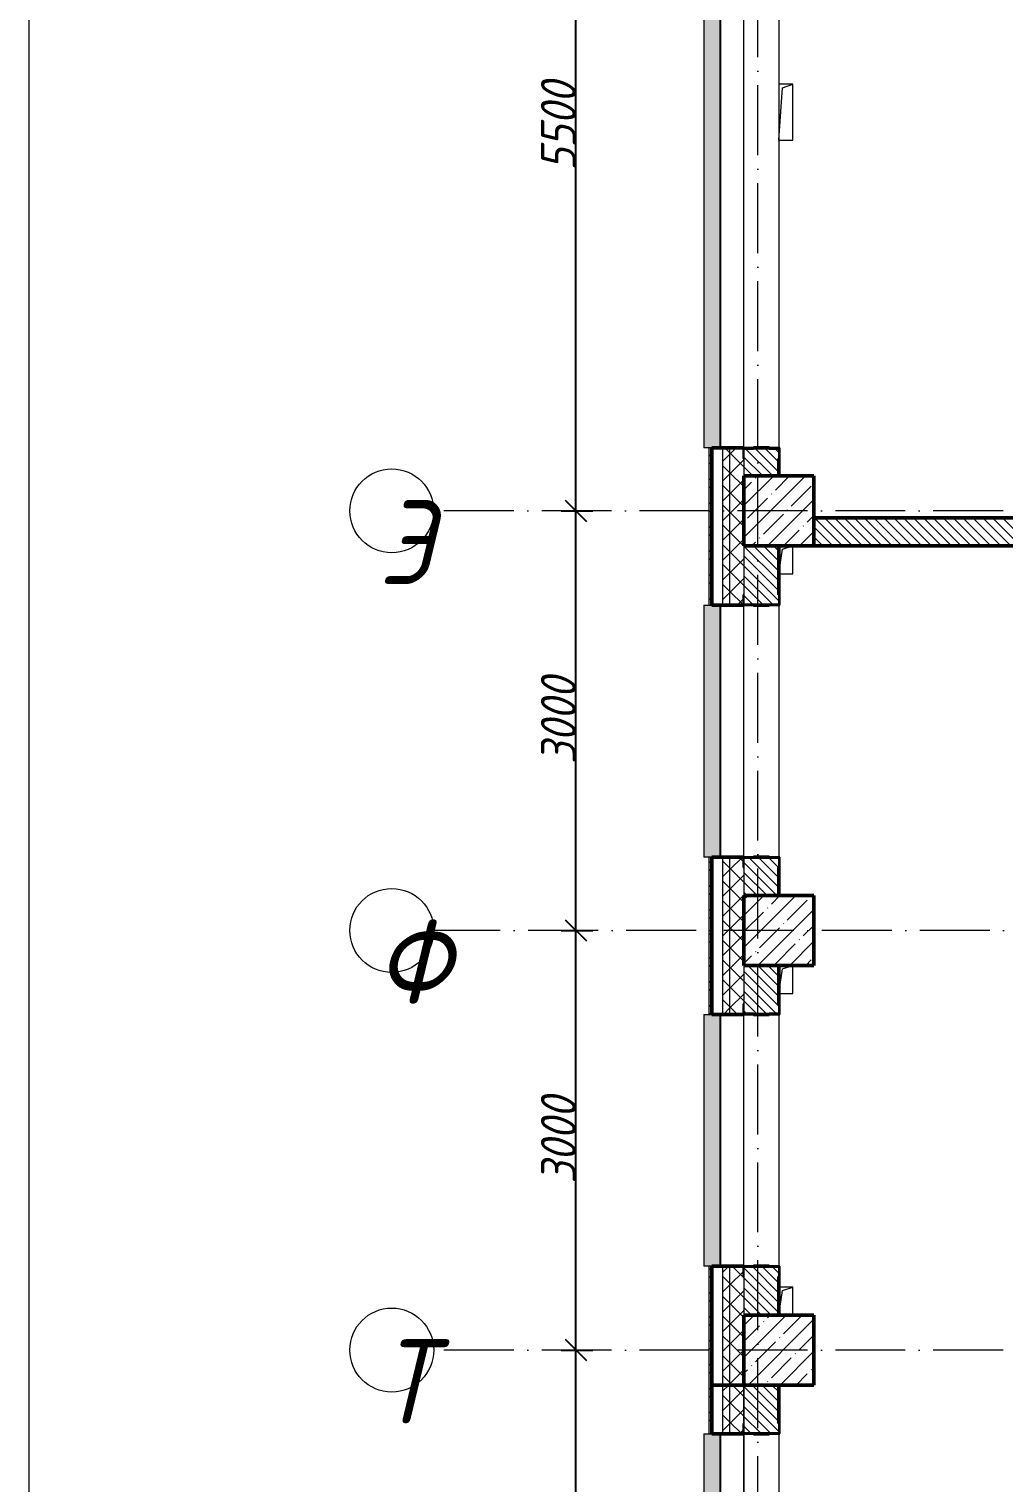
# Model space of a CAD drawing. Header units: millimetres. Extents: x -606178 to 312196, y -19338 to 632709.
# Drawn here: x -272464 to -265492, y 483325 to 493720 of the extents above; entities that cross this region are included whole.
import ezdxf

# ---------------------------------------------------------------- set-up
doc = ezdxf.new("R2010")
doc.units = ezdxf.units.MM
doc.linetypes.add('50_200_ШТРИХ_1Т_ш5_п1_п1_', pattern=[700, 500, -100, 0, -100])
for name, color, linetype, lineweight in [('A-____-____-DIMS', 7, 'Continuous', 9), ('A-GENM-____-MCUT', 7, 'Continuous', 25), ('A-GENM-____-OTLN', 7, 'Continuous', 9), ('A-GENM-____-OTLN-1', 7, 'Continuous', 25), ('A-GLAZ-____-OTLN', 7, 'Continuous', 9), ('A-WALL-____-MCUT-2', 7, 'Continuous', 50), ('A-WALL-____-MCUT-3', 7, 'Continuous', 9), ('A-WALL-____-OTLN', 7, 'Continuous', 9), ('A-WALL-____-PATT-1', 7, 'Continuous', 9), ('A-WALL-FNSH-MCUT-1', 7, 'Continuous', 9), ('S-COLS-____-MCUT', 7, 'Continuous', 50), ('S-COLS-____-OTLN', 7, 'Continuous', 9), ('S-GRID-____-IDEN', 7, 'Continuous', 9), ('S-GRID-____-OTLN-1', 7, '50_200_ШТРИХ_1Т_ш5_п1_п1_', 9)]:
    doc.layers.add(name, color=color, linetype=linetype, lineweight=lineweight)
doc.layers.add('A-GLAZ-____-OTLN-1', color=7, linetype='Continuous', lineweight=9, true_color=0xc0c0c0)
doc.styles.add('ISOCPEUR_I', font='isocpeui.ttf', dxfattribs={"width": 0.9, "height": 2.5})
doc.styles.add('ISOCPEUR_I_9', font='isocpeui.ttf', dxfattribs={"width": 0.9, "height": 250})
doc.dimstyles.new('ISO-2_5_0_9К_БОЛЬШОЙ_ОСИ', dxfattribs={"dimscale": 304.8, "dimtxt": 248.995294, "dimasz": 0.492126, "dimexe": 0.393701, "dimexo": 0, "dimgap": 0, "dimtad": 1, "dimdec": 0, "dimzin": 0, "dimdsep": 46, "dimtxsty": 'ISOCPEUR_I_9', "dimblk1": 'OBLIQUE', "dimblk2": 'OBLIQUE', "dimsah": 1, "dimcen": 0.09, "dimdle": 0.393701, "dimazin": 0, "dimtfac": 1, "dimtdec": 4, "dimtix": 1, "dimtmove": 0, "dimatfit": 3, "dimfxl": 1, "dimtvp": 1, "dimtolj": 1, "dimtzin": 0, "dimarcsym": 2})
pattern_1 = [(135, (-264901.3, 451794.26), (-35.35534, -35.35534), [])]
pattern_2 = [(45, (-264901.3, 451794.26), (-70.71068, 70.71068), []), (135, (-264901.3, 451794.26), (-70.71068, -70.71068), [])]
pattern_3 = [(45, (-264901.3, 451794.26), (-85.5366, 85.5366), []), (45, (-264844.28, 451794.26), (-85.5366, 85.5366), [])]

# ---------------------------------------------------------------- blocks, each defined once
blk = doc.blocks.new('BSC_Колонна _Прямоугольная - 500х500-V36-АР1_План отверстий 2 этажа в осях 1-64_А-ГГ')
at = {"layer": 'S-COLS-____-OTLN'}
h = blk.add_hatch(dxfattribs=at)
h.set_pattern_fill('FP_65', color=256, style=0, pattern_type=2)
h.set_pattern_definition([(45, (2200, -32481.04), (-114.04925, 114.04925), []), (45, (2314.05, -32481.04), (-114.04925, 114.04925), [201.613, -40.323, 3.353, -36.97])])
h.paths.add_polyline_path([(-250, -250), (250, -250), (250, 250), (-250, 250), (-250, 75)], flags=0)
at = {"layer": 'S-COLS-____-MCUT'}
for p, q in [((250, 250), (-250, 250)), ((-250, 250), (-250, -250)), ((250, -250), (250, 250)), ((-250, -250), (250, -250))]:
    blk.add_line(p, q, dxfattribs=at)
blk = doc.blocks.new('BSC_Колонна _Прямоугольная - 500х500-V48-АР1_План отверстий 2 этажа в осях 1-64_А-ГГ')
at = {"layer": 'S-COLS-____-OTLN'}
h = blk.add_hatch(dxfattribs=at)
h.set_pattern_fill('FP_77', color=256, style=0, pattern_type=2)
h.set_pattern_definition([(45, (2200, -35481.04), (-114.04925, 114.04925), []), (45, (2314.05, -35481.04), (-114.04925, 114.04925), [201.613, -40.323, 3.353, -36.97])])
h.paths.add_polyline_path([(-250, -250), (250, -250), (250, 250), (-250, 250)], flags=0)
at = {"layer": 'S-COLS-____-MCUT'}
for p, q in [((250, 250), (-250, 250)), ((-250, 250), (-250, -250)), ((250, -250), (250, 250)), ((-250, -250), (250, -250))]:
    blk.add_line(p, q, dxfattribs=at)
blk = doc.blocks.new('BSC_Колонна _Прямоугольная - 500х500-V101-АР1_План отверстий 2 этажа в осях 1-64_А-ГГ')
at = {"layer": 'S-COLS-____-OTLN'}
h = blk.add_hatch(dxfattribs=at)
h.set_pattern_fill('FP_130', color=256, style=0, pattern_type=2)
h.set_pattern_definition([(45, (2200, -38481.04), (-114.04925, 114.04925), []), (45, (2314.05, -38481.04), (-114.04925, 114.04925), [201.613, -40.323, 3.353, -36.97])])
h.paths.add_polyline_path([(-250, -250), (250, -250), (250, 250), (-250, 250), (-250, 95)], flags=0)
at = {"layer": 'S-COLS-____-MCUT'}
for p, q in [((250, 250), (-250, 250)), ((-250, 250), (-250, -250)), ((250, -250), (250, 250)), ((-250, -250), (250, -250))]:
    blk.add_line(p, q, dxfattribs=at)
blk = doc.blocks.new('Фахверк_СКБ_Уголок - 250_2700-27497298-АР1_План отверстий 2 этажа в осях 1-64_А-ГГ')
at = {"layer": 'A-GENM-____-MCUT'}
for p, q in [((200, 181), (125, 181)), ((125, 181), (125, 106)), ((125, 106), (131, 106)), ((131, 106), (131, 175)), ((131, 175), (200, 175)), ((200, 175), (200, 181)), ((131, -6), (125, -6)), ((125, -6), (125, -81)), ((125, -81), (200, -81)), ((131, -75), (131, -6)), ((200, -75), (131, -75)), ((200, -81), (200, -75))]:
    blk.add_line(p, q, dxfattribs=at)
blk = doc.blocks.new('AR_Отверстие прямоугольное _в плите_ - AR_Отверстие прямоугольное _в плите_-30510733-АР1_План отверстий 2 этажа в осях 1-64_А-ГГ')
at = {"layer": 'A-GENM-____-OTLN'}
for p, q in [((-50, -100), (-25, 75)), ((-25, 75), (50, 100)), ((50, -100), (50, 100)), ((-50, -100), (50, -100))]:
    blk.add_line(p, q, dxfattribs=at)
blk = doc.blocks.new('AR_Отверстие прямоугольное _в плите_ - AR_Отверстие прямоугольное _в плите_-V158-АР1_План отверстий 2 этажа в осях 1-64_А-ГГ')
at = {"layer": 'A-GENM-____-OTLN'}
for p, q in [((50, 100), (-50, 100)), ((-50, -100), (-25, 75)), ((-25, 75), (50, 100)), ((50, -100), (50, 100))]:
    blk.add_line(p, q, dxfattribs=at)
blk = doc.blocks.new('AR_Отверстие прямоугольное _в плите_ - AR_Отверстие прямоугольное _в плите_-V170-АР1_План отверстий 2 этажа в осях 1-64_А-ГГ')
at = {"layer": 'A-GENM-____-OTLN'}
for p, q in [((50, 200), (-50, 200)), ((-50, -200), (-25, 175)), ((-25, 175), (50, 200)), ((50, -200), (50, 200)), ((-50, -200), (50, -200))]:
    blk.add_line(p, q, dxfattribs=at)
blk = doc.blocks.new('Отлив_СКБ - Отлив витража_120_НВФ-31886035-АР1_План отверстий 2 этажа в осях 1-64_А-ГГ')
at = {"layer": 'A-GLAZ-____-OTLN-1'}
for points in [[(0, 120), (0, 2), (4800, 2), (4800, 120), (3085, 120)], [(0, 2), (0, 0), (4800, 0), (4800, 2), (3085, 2)]]:
    blk.add_hatch(color=256, dxfattribs=at).paths.add_polyline_path(points, flags=0)
at = {"layer": 'A-GLAZ-____-OTLN'}
for p, q in [((0, 83), (0, 120)), ((4800, 120), (0, 120)), ((4800, 120), (4800, 83)), ((0, 2), (4800, 2)), ((4800, 0), (0, 0))]:
    blk.add_line(p, q, dxfattribs=at)
blk = doc.blocks.new('Отлив_СКБ - Отлив витража_120_НВФ-31885689-АР1_План отверстий 2 этажа в осях 1-64_А-ГГ')
at = {"layer": 'A-GLAZ-____-OTLN-1'}
for points in [[(1800, 2), (1800, 120), (0, 120), (0, 2), (1103, 2)], [(1103, 0), (1800, 0), (1800, 2), (0, 2), (0, 0)]]:
    blk.add_hatch(color=256, dxfattribs=at).paths.add_polyline_path(points, flags=0)
at = {"layer": 'A-GLAZ-____-OTLN'}
for p, q in [((0, 83), (0, 120)), ((1800, 120), (0, 120)), ((1800, 120), (1800, 83)), ((0, 2), (1800, 2)), ((1800, 0), (0, 0))]:
    blk.add_line(p, q, dxfattribs=at)
blk = doc.blocks.new('Ось сетки - Круг_Ø6_00__ISO-2_5_0_9K_-25732049-АР1_План отверстий 1 этажа в осях 1-64_А-ГГ')
at = {"layer": 'S-GRID-____-IDEN'}
blk.add_circle((0, 0), 3, dxfattribs=at)
blk = doc.blocks.new('_Oblique')
at = {"color": 0, "linetype": 'ByBlock', "lineweight": -2}
blk.add_line((-0.5, -0.5), (0.5, 0.5), dxfattribs=at)
blk = doc.blocks.new('*D4614')
at = {"layer": 'A-____-____-DIMS', "color": 0, "lineweight": -2, "transparency": 16777216}
for p, q in [((-268553, 478155), (-268553, 484395)), ((-268659, 484275), (-268433, 484275)), ((-268659, 478275), (-268433, 478275))]:
    blk.add_line(p, q, dxfattribs=at)
at = {"layer": 'Defpoints', "color": 0, "transparency": 16777216}
for p in [(-268659, 484275), (-268553, 484275), (-268659, 478275)]:
    blk.add_point(p, dxfattribs=at)
at = {"layer": 'A-____-____-DIMS', "color": 0, "lineweight": -2, "transparency": 16777216, "xscale": 150, "yscale": 150, "zscale": 150}
for p, rotation in [((-268553, 484275), 90), ((-268553, 478275), 270)]:
    blk.add_blockref('_Oblique', p, dxfattribs=dict(at, rotation=rotation))
at = {"layer": 'A-____-____-DIMS', "color": 0, "transparency": 16777216, "insert": (-268678, 481275), "char_height": 250, "width": 758.48, "attachment_point": 5, "rotation": 90, "style": 'ISOCPEUR_I_9'}
blk.add_mtext('\\A1;6000', dxfattribs=at)
blk = doc.blocks.new('*D4615')
at = {"layer": 'A-____-____-DIMS', "color": 0, "lineweight": -2, "transparency": 16777216}
for p, q in [((-268553, 484155), (-268553, 487395)), ((-268659, 487275), (-268433, 487275)), ((-268659, 484275), (-268433, 484275))]:
    blk.add_line(p, q, dxfattribs=at)
at = {"layer": 'Defpoints', "color": 0, "transparency": 16777216}
for p in [(-268659, 487275), (-268553, 487275), (-268659, 484275)]:
    blk.add_point(p, dxfattribs=at)
at = {"layer": 'A-____-____-DIMS', "color": 0, "lineweight": -2, "transparency": 16777216, "xscale": 150, "yscale": 150, "zscale": 150}
for p, rotation in [((-268553, 487275), 90), ((-268553, 484275), 270)]:
    blk.add_blockref('_Oblique', p, dxfattribs=dict(at, rotation=rotation))
at = {"layer": 'A-____-____-DIMS', "color": 0, "transparency": 16777216, "insert": (-268678, 485775), "char_height": 250, "width": 758.48, "attachment_point": 5, "rotation": 90, "style": 'ISOCPEUR_I_9'}
blk.add_mtext('\\A1;3000', dxfattribs=at)
blk = doc.blocks.new('*D4616')
at = {"layer": 'A-____-____-DIMS', "color": 0, "lineweight": -2, "transparency": 16777216}
for p, q in [((-268553, 487155), (-268553, 490395)), ((-268659, 490275), (-268433, 490275)), ((-268659, 487275), (-268433, 487275))]:
    blk.add_line(p, q, dxfattribs=at)
at = {"layer": 'Defpoints', "color": 0, "transparency": 16777216}
for p in [(-268659, 490275), (-268553, 490275), (-268659, 487275)]:
    blk.add_point(p, dxfattribs=at)
at = {"layer": 'A-____-____-DIMS', "color": 0, "lineweight": -2, "transparency": 16777216, "xscale": 150, "yscale": 150, "zscale": 150}
for p, rotation in [((-268553, 490275), 90), ((-268553, 487275), 270)]:
    blk.add_blockref('_Oblique', p, dxfattribs=dict(at, rotation=rotation))
at = {"layer": 'A-____-____-DIMS', "color": 0, "transparency": 16777216, "insert": (-268678, 488775), "char_height": 250, "width": 758.48, "attachment_point": 5, "rotation": 90, "style": 'ISOCPEUR_I_9'}
blk.add_mtext('\\A1;3000', dxfattribs=at)
blk = doc.blocks.new('*D4617')
at = {"layer": 'A-____-____-DIMS', "color": 0, "lineweight": -2, "transparency": 16777216}
for p, q in [((-268553, 490155), (-268553, 495895)), ((-268659, 495775), (-268433, 495775)), ((-268659, 490275), (-268433, 490275))]:
    blk.add_line(p, q, dxfattribs=at)
at = {"layer": 'Defpoints', "color": 0, "transparency": 16777216}
for p in [(-268659, 495775), (-268553, 495775), (-268659, 490275)]:
    blk.add_point(p, dxfattribs=at)
at = {"layer": 'A-____-____-DIMS', "color": 0, "lineweight": -2, "transparency": 16777216, "xscale": 150, "yscale": 150, "zscale": 150}
for p, rotation in [((-268553, 495775), 90), ((-268553, 490275), 270)]:
    blk.add_blockref('_Oblique', p, dxfattribs=dict(at, rotation=rotation))
at = {"layer": 'A-____-____-DIMS', "color": 0, "transparency": 16777216, "insert": (-268678, 493025), "char_height": 250, "width": 758.48, "attachment_point": 5, "rotation": 90, "style": 'ISOCPEUR_I_9'}
blk.add_mtext('\\A1;5500', dxfattribs=at)

msp = doc.modelspace()

# ---------------------------------------------------------------- hatches: boundary and pattern name
at = {"layer": 'A-WALL-____-PATT-1'}
h = msp.add_hatch(dxfattribs=at)
h.set_pattern_fill('FP_3', color=256, style=0, pattern_type=2)
h.set_pattern_definition(pattern_3)
h.paths.add_polyline_path([(-267581.3011, 483855.3011), (-267581.3011, 484875.3011), (-267601.3011, 484875.3011), (-267601.3011, 483855.3011)], flags=0)
h.paths.add_polyline_path([(-267601.3011, 486675.3011), (-267581.3011, 486675.3011), (-267581.3011, 487800.3011), (-267601.3011, 487800.3011), (-267601.3011, 486929.9275)], flags=0)
h.paths.add_polyline_path([(-267581.3011, 489600.3011), (-267581.3011, 490725.3011), (-267601.3011, 490725.3011), (-267601.3011, 489600.3011)], flags=0)
h.paths.add_polyline_path([(-267581.3011, 495525.3011), (-267581.3011, 496725.3011), (-267601.3011, 496725.3011), (-267601.3011, 495525.3011)], flags=0)
h.paths.add_polyline_path([(-267601.3011, 498525.3011), (-267581.3011, 498525.3011), (-267581.3011, 499775.3011), (-267601.3011, 499775.3011), (-267601.3011, 498969.8435)], flags=0)
h = msp.add_hatch(dxfattribs=at)
h.set_pattern_fill('FP_1', color=256, style=0, pattern_type=2)
h.set_pattern_definition(pattern_2)
h.paths.add_polyline_path([(-267451.3011, 484025.3011), (-267451.3011, 484875.3011), (-267501.3011, 484875.3011), (-267501.3011, 484025.3011)], flags=0)
h.paths.add_polyline_path([(-267451.3011, 486675.3011), (-267451.3011, 487800.3011), (-267501.3011, 487800.3011), (-267501.3011, 486675.3011)], flags=0)
h.paths.add_polyline_path([(-267451.3011, 489600.3011), (-267451.3011, 490725.3011), (-267501.3011, 490725.3011), (-267501.3011, 489600.3011)], flags=0)
h.paths.add_polyline_path([(-267451.3011, 495525.3011), (-267451.3011, 496725.3011), (-267501.3011, 496725.3011), (-267501.3011, 495525.3011)], flags=0)
h.paths.add_polyline_path([(-267451.3011, 498525.3011), (-267451.3011, 499675.3011), (-267501.3011, 499675.3011), (-267501.3011, 498525.3011)], flags=0)
h = msp.add_hatch(dxfattribs=at)
h.set_pattern_fill('FP_1', color=256, style=0, pattern_type=2)
h.set_pattern_definition(pattern_2)
h.paths.add_polyline_path([(-267351.3011, 484025.3011), (-267351.3011, 484800.3011), (-267357.3011, 484800.3011), (-267357.3011, 484875.3011), (-267451.3011, 484875.3011), (-267451.3011, 484025.3011)], flags=0)
h.paths.add_polyline_path([(-267451.3011, 486675.3011), (-267357.3011, 486675.3011), (-267357.3011, 486750.3011), (-267351.3011, 486750.3011), (-267351.3011, 487725.3011), (-267357.3011, 487725.3011), (-267357.3011, 487800.3011), (-267451.3011, 487800.3011), (-267451.3011, 486929.9275)], flags=0)
h.paths.add_polyline_path([(-267451.3011, 489600.3011), (-267357.3011, 489600.3011), (-267357.3011, 489675.3011), (-267351.3011, 489675.3011), (-267351.3011, 490650.3011), (-267357.3011, 490650.3011), (-267357.3011, 490725.3011), (-267451.3011, 490725.3011), (-267451.3011, 489606.3011)], flags=0)
h.paths.add_polyline_path([(-267351.3011, 495525.3011), (-267351.3011, 496650.3011), (-267357.3011, 496650.3011), (-267357.3011, 496725.3011), (-267451.3011, 496725.3011), (-267451.3011, 495525.3011)], flags=0)
h.paths.add_polyline_path([(-267451.3011, 498525.3011), (-267357.3011, 498525.3011), (-267357.3011, 498600.3011), (-267351.3011, 498600.3011), (-267351.3011, 499625.3011), (-267451.3011, 499625.3011), (-267451.3011, 498969.8435)], flags=0)
h = msp.add_hatch(dxfattribs=at)
h.set_pattern_fill('FP_6', color=256, style=0, pattern_type=2)
h.set_pattern_definition(pattern_1)
h.paths.add_polyline_path([(-267157.3011, 490525.3011), (-267101.3011, 490525.3011), (-267101.3011, 490719.3011), (-267170.3011, 490719.3011), (-267170.3011, 490725.3011), (-267282.3011, 490725.3011), (-267282.3011, 490719.3011), (-267351.3011, 490719.3011), (-267351.3011, 490525.3011)], flags=0)
h = msp.add_hatch(dxfattribs=at)
h.set_pattern_fill('FP_6', color=256, style=0, pattern_type=2)
h.set_pattern_definition(pattern_1)
h.paths.add_polyline_path([(-259951.3011, 490025.3011), (-259801.3011, 490025.3011), (-259801.3011, 490225.3011), (-263301.3011, 490225.3011), (-263301.3011, 490156.3011), (-263307.3011, 490156.3011), (-263307.3011, 490225.3011), (-266851.3011, 490225.3011), (-266851.3011, 490025.3011), (-263307.3011, 490025.3011), (-263307.3011, 490094.3011), (-263301.3011, 490094.3011), (-263301.3011, 490025.3011), (-260051.3011, 490025.3011)], flags=0)
h = msp.add_hatch(dxfattribs=at)
h.set_pattern_fill('FP_6', color=256, style=0, pattern_type=2)
h.set_pattern_definition(pattern_1)
h.paths.add_polyline_path([(-267101.3011, 487525.3011), (-267101.3011, 487794.3011), (-267170.3011, 487794.3011), (-267170.3011, 487800.3011), (-267282.3011, 487800.3011), (-267282.3011, 487794.3011), (-267351.3011, 487794.3011), (-267351.3011, 487525.3011)], flags=0)
h.paths.add_polyline_path([(-267170.3011, 489600.3011), (-267170.3011, 489606.3011), (-267101.3011, 489606.3011), (-267101.3011, 490025.3011), (-267351.3011, 490025.3011), (-267351.3011, 489606.3011), (-267282.3011, 489606.3011), (-267282.3011, 489600.3011)], flags=0)
h = msp.add_hatch(dxfattribs=at)
h.set_pattern_fill('FP_6', color=256, style=0, pattern_type=2)
h.set_pattern_definition(pattern_1)
h.paths.add_polyline_path([(-267101.3011, 484525.3011), (-267101.3011, 484869.3011), (-267170.3011, 484869.3011), (-267170.3011, 484875.3011), (-267282.3011, 484875.3011), (-267282.3011, 484869.3011), (-267351.3011, 484869.3011), (-267351.3011, 484525.3011)], flags=0)
h.paths.add_polyline_path([(-267170.3011, 486675.3011), (-267170.3011, 486681.3011), (-267101.3011, 486681.3011), (-267101.3011, 487025.3011), (-267351.3011, 487025.3011), (-267351.3011, 486681.3011), (-267282.3011, 486681.3011), (-267282.3011, 486675.3011)], flags=0)
h = msp.add_hatch(dxfattribs=at)
h.set_pattern_fill('FP_1', color=256, style=0, pattern_type=2)
h.set_pattern_definition(pattern_2)
h.paths.add_polyline_path([(-267501.3011, 478525.3011), (-267451.3011, 478525.3011), (-267451.3011, 478875.3011), (-267501.3011, 478875.3011)], flags=0)
h.paths.add_polyline_path([(-267501.3011, 480675.3011), (-267451.3011, 480675.3011), (-267451.3011, 481875.3011), (-267501.3011, 481875.3011)], flags=0)
h.paths.add_polyline_path([(-267501.3011, 483675.3011), (-267451.3011, 483675.3011), (-267451.3011, 484025.3011), (-267501.3011, 484025.3011)], flags=0)
h = msp.add_hatch(dxfattribs=at)
h.set_pattern_fill('FP_1', color=256, style=0, pattern_type=2)
h.set_pattern_definition(pattern_2)
h.paths.add_polyline_path([(-267351.3011, 478525.3011), (-267351.3011, 478800.3011), (-267357.3011, 478800.3011), (-267357.3011, 478875.3011), (-267451.3011, 478875.3011), (-267451.3011, 478525.3011), (-267357.3011, 478525.3011)], flags=0)
h.paths.add_polyline_path([(-267357.3011, 480675.3011), (-267357.3011, 480750.3011), (-267351.3011, 480750.3011), (-267351.3011, 481800.3011), (-267357.3011, 481800.3011), (-267357.3011, 481875.3011), (-267451.3011, 481875.3011), (-267451.3011, 480675.3011)], flags=0)
h.paths.add_polyline_path([(-267357.3011, 483675.3011), (-267357.3011, 483750.3011), (-267351.3011, 483750.3011), (-267351.3011, 484025.3011), (-267451.3011, 484025.3011), (-267451.3011, 483675.3011)], flags=0)
h = msp.add_hatch(dxfattribs=at)
h.set_pattern_fill('FP_6', color=256, style=0, pattern_type=2)
h.set_pattern_definition(pattern_1)
h.paths.add_polyline_path([(-267101.3011, 478525.3011), (-267101.3011, 478869.3011), (-267170.3011, 478869.3011), (-267170.3011, 478875.3011), (-267282.3011, 478875.3011), (-267282.3011, 478869.3011), (-267351.3011, 478869.3011), (-267351.3011, 478525.3011)], flags=0)
h.paths.add_polyline_path([(-267170.3011, 480675.3011), (-267170.3011, 480681.3011), (-267101.3011, 480681.3011), (-267101.3011, 481869.3011), (-267170.3011, 481869.3011), (-267170.3011, 481875.3011), (-267282.3011, 481875.3011), (-267282.3011, 481869.3011), (-267351.3011, 481869.3011), (-267351.3011, 480681.3011), (-267282.3011, 480681.3011), (-267282.3011, 480675.3011)], flags=0)
h.paths.add_polyline_path([(-267170.3011, 483675.3011), (-267170.3011, 483681.3011), (-267101.3011, 483681.3011), (-267101.3011, 484025.3011), (-267351.3011, 484025.3011), (-267351.3011, 483681.3011), (-267282.3011, 483681.3011), (-267282.3011, 483675.3011)], flags=0)
h = msp.add_hatch(dxfattribs=at)
h.set_pattern_fill('FP_3', color=256, style=0, pattern_type=2)
h.set_pattern_definition(pattern_3)
h.paths.add_polyline_path([(-267581.3011, 478600.3011), (-267581.3011, 478875.3011), (-267601.3011, 478875.3011), (-267601.3011, 478600.3011)], flags=0)
h.paths.add_polyline_path([(-267601.3011, 480675.3011), (-267581.3011, 480675.3011), (-267581.3011, 481875.3011), (-267601.3011, 481875.3011)], flags=0)
h.paths.add_polyline_path([(-267581.3011, 483675.3011), (-267581.3011, 483855.3011), (-267601.3011, 483855.3011), (-267601.3011, 483675.3011)], flags=0)

# ---------------------------------------------------------------- linework, layer by layer
at = {"color": 1, "lineweight": 0}
msp.add_lwpolyline([(-272464.0879, 544596.983), (-159228.0879, 544596.983), (-159228.0879, 445768.983), (-272464.0879, 445768.983)], close=True, dxfattribs=at)
at = {"layer": 'A-WALL-____-MCUT-2'}
for p, q in [((-267357.3011, 490725.3011), (-267581.3011, 490725.3011)), ((-267581.3011, 490725.3011), (-267581.3011, 489600.3011)), ((-267170.3011, 490725.3011), (-267282.3011, 490725.3011)), ((-267101.3011, 490525.3011), (-267101.3011, 490650.3011)), ((-263376.3011, 490225.3011), (-266851.3011, 490225.3011)), ((-267101.3011, 489675.3011), (-267101.3011, 490025.3011)), ((-266851.3011, 490025.3011), (-263376.3011, 490025.3011)), ((-267581.3011, 489600.3011), (-267357.3011, 489600.3011)), ((-267282.3011, 489600.3011), (-267170.3011, 489600.3011)), ((-267357.3011, 487800.3011), (-267581.3011, 487800.3011)), ((-267581.3011, 487800.3011), (-267581.3011, 486675.3011)), ((-267170.3011, 487800.3011), (-267282.3011, 487800.3011)), ((-267101.3011, 487525.3011), (-267101.3011, 487725.3011)), ((-267101.3011, 486750.3011), (-267101.3011, 487025.3011)), ((-267581.3011, 486675.3011), (-267357.3011, 486675.3011)), ((-267282.3011, 486675.3011), (-267170.3011, 486675.3011)), ((-267357.3011, 484875.3011), (-267581.3011, 484875.3011)), ((-267581.3011, 484875.3011), (-267581.3011, 484025.3011)), ((-267170.3011, 484875.3011), (-267282.3011, 484875.3011)), ((-267101.3011, 484525.3011), (-267101.3011, 484800.3011)), ((-267581.3011, 484025.3011), (-267351.3011, 484025.3011)), ((-267351.3011, 484025.3011), (-267581.3011, 484025.3011)), ((-267581.3011, 484025.3011), (-267581.3011, 483675.3011)), ((-267101.3011, 483750.3011), (-267101.3011, 484025.3011)), ((-267581.3011, 483675.3011), (-267581.3011, 483855.3011)), ((-267581.3011, 483675.3011), (-267357.3011, 483675.3011)), ((-267282.3011, 483675.3011), (-267170.3011, 483675.3011))]:
    msp.add_line(p, q, dxfattribs=at)
at = {"layer": 'A-WALL-____-MCUT-3'}
for p, q in [((-267501.3011, 489600.3011), (-267501.3011, 490725.3011)), ((-267451.3011, 489600.3011), (-267451.3011, 490725.3011)), ((-267351.3011, 490650.3011), (-267351.3011, 490525.3011)), ((-267351.3011, 490025.3011), (-267351.3011, 489675.3011)), ((-267501.3011, 486675.3011), (-267501.3011, 487800.3011)), ((-267451.3011, 486675.3011), (-267451.3011, 487800.3011)), ((-267351.3011, 487725.3011), (-267351.3011, 487525.3011)), ((-267351.3011, 487025.3011), (-267351.3011, 486750.3011)), ((-267501.3011, 484025.3011), (-267501.3011, 484875.3011)), ((-267451.3011, 484025.3011), (-267451.3011, 484875.3011)), ((-267351.3011, 484800.3011), (-267351.3011, 484525.3011)), ((-267501.3011, 483675.3011), (-267501.3011, 484025.3011)), ((-267451.3011, 483675.3011), (-267451.3011, 484025.3011)), ((-267351.3011, 484025.3011), (-267351.3011, 483750.3011)), ((-267351.3011, 483750.3011), (-267351.3011, 484025.3011))]:
    msp.add_line(p, q, dxfattribs=at)
at = {"layer": 'A-WALL-____-OTLN'}
for p, q in [((-267351.3011, 490725.3011), (-267351.3011, 495525.3011)), ((-267101.3011, 495525.3011), (-267101.3011, 490725.3011)), ((-267351.3011, 487800.3011), (-267351.3011, 489600.3011)), ((-267101.3011, 489600.3011), (-267101.3011, 487800.3011)), ((-267351.3011, 484875.3011), (-267351.3011, 486675.3011)), ((-267101.3011, 486675.3011), (-267101.3011, 484875.3011)), ((-267351.3011, 481875.3011), (-267351.3011, 483675.3011)), ((-267351.3011, 483675.3011), (-267351.3011, 481875.3011)), ((-267101.3011, 483675.3011), (-267101.3011, 481875.3011))]:
    msp.add_line(p, q, dxfattribs=at)
at = {"layer": 'A-WALL-FNSH-MCUT-1'}
for p, q in [((-267601.3011, 490725.3011), (-267601.3011, 489600.3011)), ((-267581.3011, 490725.3011), (-267601.3011, 490725.3011)), ((-267601.3011, 489600.3011), (-267581.3011, 489600.3011)), ((-267601.3011, 487800.3011), (-267601.3011, 486675.3011)), ((-267581.3011, 487800.3011), (-267601.3011, 487800.3011)), ((-267601.3011, 486675.3011), (-267581.3011, 486675.3011)), ((-267601.3011, 484875.3011), (-267601.3011, 483855.3011)), ((-267581.3011, 484875.3011), (-267601.3011, 484875.3011)), ((-267581.3011, 483855.3011), (-267581.3011, 484025.3011)), ((-267601.3011, 483855.3011), (-267601.3011, 483675.3011)), ((-267601.3011, 483675.3011), (-267581.3011, 483675.3011))]:
    msp.add_line(p, q, dxfattribs=at)
at = {"layer": 'S-GRID-____-OTLN-1'}
for p, q in [((-267251.3011, 447311.6528), (-267251.3011, 501675.2188)), ((-238193.5619, 490275.3011), (-269570.0713, 490275.3011)), ((-258592.8152, 487275.3011), (-269570.0713, 487275.3011)), ((-238193.5619, 484275.3011), (-269570.0713, 484275.3011))]:
    msp.add_line(p, q, dxfattribs=at)

# ---------------------------------------------------------------- block references
at = {"layer": 'A-GENM-____-OTLN'}
for name, p in [('AR_Отверстие прямоугольное _в плите_ - AR_Отверстие прямоугольное _в плите_-V170-АР1_План отверстий 2 этажа в осях 1-64_А-ГГ', (-267051.3011, 493125.3011)), ('AR_Отверстие прямоугольное _в плите_ - AR_Отверстие прямоугольное _в плите_-30510733-АР1_План отверстий 2 этажа в осях 1-64_А-ГГ', (-267051.3011, 489925.3011)), ('AR_Отверстие прямоугольное _в плите_ - AR_Отверстие прямоугольное _в плите_-30510733-АР1_План отверстий 2 этажа в осях 1-64_А-ГГ', (-267051.3011, 486925.3011)), ('AR_Отверстие прямоугольное _в плите_ - AR_Отверстие прямоугольное _в плите_-V158-АР1_План отверстий 2 этажа в осях 1-64_А-ГГ', (-267051.3011, 484625.3011))]:
    msp.add_blockref(name, p, dxfattribs=at)
at = {"layer": 'A-GENM-____-OTLN-1'}
for p, rotation in [((-267276.3011, 490850.3011), 269.9999999999999), ((-267176.3011, 489475.3011), 89.99999999999991), ((-267276.3011, 487925.3011), 269.9999999999999), ((-267176.3011, 486550.3011), 89.99999999999991), ((-267276.3011, 485000.3011), 269.9999999999999), ((-267176.3011, 483550.3011), 89.99999999999991)]:
    msp.add_blockref('Фахверк_СКБ_Уголок - 250_2700-27497298-АР1_План отверстий 2 этажа в осях 1-64_А-ГГ', p, dxfattribs=dict(at, rotation=rotation))
at = {"layer": 'A-GLAZ-____-OTLN', "rotation": 90}
for name, p in [('Отлив_СКБ - Отлив витража_120_НВФ-31886035-АР1_План отверстий 2 этажа в осях 1-64_А-ГГ', (-267518.3011, 490725.3011)), ('Отлив_СКБ - Отлив витража_120_НВФ-31885689-АР1_План отверстий 2 этажа в осях 1-64_А-ГГ', (-267518.3011, 487800.3011)), ('Отлив_СКБ - Отлив витража_120_НВФ-31885689-АР1_План отверстий 2 этажа в осях 1-64_А-ГГ', (-267518.3011, 484875.3011)), ('Отлив_СКБ - Отлив витража_120_НВФ-31885689-АР1_План отверстий 2 этажа в осях 1-64_А-ГГ', (-267518.3011, 481875.3011))]:
    msp.add_blockref(name, p, dxfattribs=at)
at = {"layer": 'S-COLS-____-OTLN'}
for name, p in [('BSC_Колонна _Прямоугольная - 500х500-V101-АР1_План отверстий 2 этажа в осях 1-64_А-ГГ', (-267101.3011, 490275.3011)), ('BSC_Колонна _Прямоугольная - 500х500-V48-АР1_План отверстий 2 этажа в осях 1-64_А-ГГ', (-267101.3011, 487275.3011)), ('BSC_Колонна _Прямоугольная - 500х500-V36-АР1_План отверстий 2 этажа в осях 1-64_А-ГГ', (-267101.3011, 484275.3011))]:
    msp.add_blockref(name, p, dxfattribs=at)
at = {"layer": 'S-GRID-____-IDEN', "xscale": 99.99999999999993, "yscale": 99.99999999999993, "zscale": 99.99999999999993}
for p, rotation in [((-269870.0713, 490275.3011), 89.99999999999982), ((-269870.0713, 487275.3011), 89.9999999999998), ((-269870.0713, 484275.3011), 89.9999999999998)]:
    msp.add_blockref('Ось сетки - Круг_Ø6_00__ISO-2_5_0_9K_-25732049-АР1_План отверстий 1 этажа в осях 1-64_А-ГГ', p, dxfattribs=dict(at, rotation=rotation))

# ---------------------------------------------------------------- texts
at = {"layer": 'S-GRID-____-IDEN', "char_height": 600, "attachment_point": 1, "style": 'ISOCPEUR_I'}
for s, insert, width in [('\\fISOCPEUR|b0|i1|c204|p34|;\\W.9;Э', (-269962.8917, 490351.377), 223.670812), ('\\fISOCPEUR|b0|i1|c204|p34|;\\W.9;Ф', (-269986.7417, 487351.377), 281.392312), ('\\fISOCPEUR|b0|i1|c204|p34|;\\W.9;Т', (-269962.8917, 484351.377), 223.670812)]:
    msp.add_mtext(s, dxfattribs=dict(at, insert=insert, width=width))

# ---------------------------------------------------------------- dimensions: what is measured, and where the dimension line sits
at = {"layer": 'A-____-____-DIMS'}
for base, p1, p2, override, picture, middle in [((-268552.6967, 495775.3011), (-268658.7627, 490275.3011), (-268658.7627, 495775.3011), {"dimpost": '<>', "dimfxl": 5500}, '*D4617', (-268677.6967, 493025.3011)), ((-268552.6967, 490275.3011), (-268658.7627, 487275.3011), (-268658.7627, 490275.3011), {"dimpost": '<>', "dimfxl": 3000}, '*D4616', (-268677.6967, 488775.3011)), ((-268552.6967, 487275.3011), (-268658.7627, 484275.3011), (-268658.7627, 487275.3011), {"dimpost": '<>', "dimfxl": 3000}, '*D4615', (-268677.6967, 485775.3011)), ((-268552.6967, 484275.3011), (-268658.7627, 478275.3011), (-268658.7627, 484275.3011), {"dimpost": '<>', "dimfxl": 6000}, '*D4614', (-268677.6967, 481275.3011))]:
    dim = msp.add_linear_dim(base=base, p1=p1, p2=p2, angle=90, dimstyle='ISO-2_5_0_9К_БОЛЬШОЙ_ОСИ', override=override, dxfattribs=at)
    dim.commit()
    dim.dimension.update_dxf_attribs({"geometry": picture, "text_midpoint": middle})

doc.saveas('drawing.dxf')
